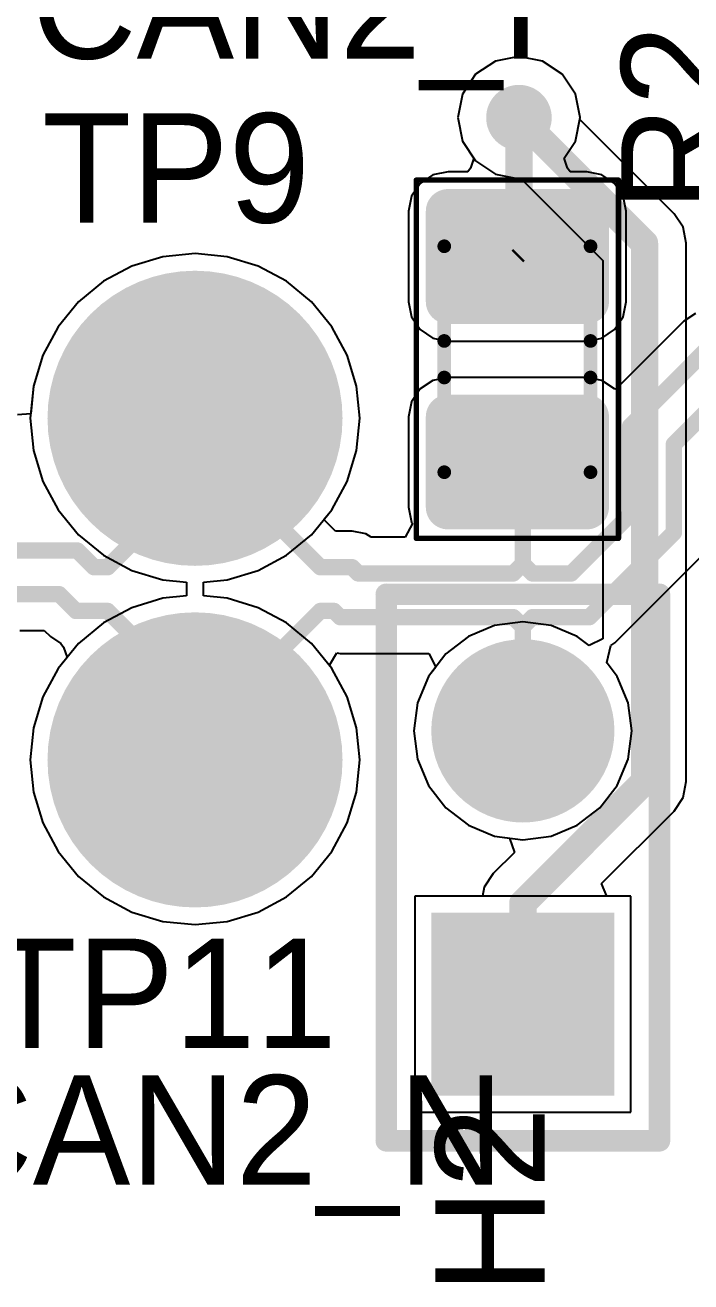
# Model space of a CAD drawing. Header units: millimetres. Extents: x 0 to 3.1, y 0 to 2.57.
# Drawn here: x 1.7838 to 2.0275, y 0.6464 to 1.1063 of the extents above; entities that cross this region are included whole.
import ezdxf

# ---------------------------------------------------------------- set-up
doc = ezdxf.new("R2010")
doc.units = ezdxf.units.MM
doc.header["$MEASUREMENT"] = 0
for name, color, linetype in [('BottomLayer', 5, 'Continuous'), ('BottomSolder', 6, 'Continuous'), ('Mechanical15', 56, 'Continuous'), ('Mechanical4', 56, 'Continuous'), ('MultiLayer', 9, 'Continuous'), ('PadHoleLayer', 156, 'Continuous'), ('TopLayer', 1, 'Continuous'), ('TopOverlay', 2, 'Continuous'), ('TopPaste', 8, 'Continuous'), ('TopSolder', 216, 'Continuous'), ('ViaHoleLayer', 16, 'Continuous')]:
    doc.layers.add(name, color=color, linetype=linetype)

# ---------------------------------------------------------------- blocks, each defined once
blk = doc.blocks.new('TESTPOINT_LOOP_13')
at = {"layer": 'BottomLayer', "const_width": 0.05}
blk.add_lwpolyline([(-0.025, 0, 1), (0.025, 0, 1)], format="xyb", close=True, dxfattribs=at)
at = {"layer": 'BottomSolder', "const_width": 0.054}
blk.add_lwpolyline([(-0.027, 0, 1), (0.027, 0, 1)], format="xyb", close=True, dxfattribs=at)
at = {"layer": 'MultiLayer', "const_width": 0.05}
blk.add_lwpolyline([(-0.025, 0, 1), (0.025, 0, 1)], format="xyb", close=True, dxfattribs=at)
at = {"layer": 'PadHoleLayer', "const_width": 0.02008}
blk.add_lwpolyline([(-0.01004, 0, 1), (0.01004, 0, 1)], format="xyb", close=True, dxfattribs=at)
at = {"layer": 'TopLayer', "const_width": 0.05}
blk.add_lwpolyline([(-0.025, 0, 1), (0.025, 0, 1)], format="xyb", close=True, dxfattribs=at)
at = {"layer": 'TopSolder', "const_width": 0.054}
blk.add_lwpolyline([(-0.027, 0, 1), (0.027, 0, 1)], format="xyb", close=True, dxfattribs=at)
blk = doc.blocks.new('TESTPOINT_LOOP_14')
at = {"layer": 'BottomLayer', "const_width": 0.05}
blk.add_lwpolyline([(-0.025, 0, 1), (0.025, 0, 1)], format="xyb", close=True, dxfattribs=at)
at = {"layer": 'BottomSolder', "const_width": 0.054}
blk.add_lwpolyline([(-0.027, 0, 1), (0.027, 0, 1)], format="xyb", close=True, dxfattribs=at)
at = {"layer": 'MultiLayer', "const_width": 0.05}
blk.add_lwpolyline([(-0.025, 0, 1), (0.025, 0, 1)], format="xyb", close=True, dxfattribs=at)
at = {"layer": 'PadHoleLayer', "const_width": 0.02008}
blk.add_lwpolyline([(-0.01004, 0, 1), (0.01004, 0, 1)], format="xyb", close=True, dxfattribs=at)
at = {"layer": 'TopLayer', "const_width": 0.05}
blk.add_lwpolyline([(-0.025, 0, 1), (0.025, 0, 1)], format="xyb", close=True, dxfattribs=at)
at = {"layer": 'TopSolder', "const_width": 0.054}
blk.add_lwpolyline([(-0.027, 0, 1), (0.027, 0, 1)], format="xyb", close=True, dxfattribs=at)
blk = doc.blocks.new('RESC2012X60N_27')
at = {"layer": 'Mechanical15', "const_width": 0.00197}
for points in [[(-0.06555, 0.03701), (-0.06555, -0.03701)], [(-0.06555, 0.03701), (0.06555, 0.03701)], [(0.06555, 0.03701), (0.06555, -0.03701)], [(-0.06555, -0.03701), (0.06555, -0.03701)]]:
    blk.add_lwpolyline(points, dxfattribs=at)
at = {"layer": 'Mechanical15', "const_width": 0.000984}
for points in [[(-0.06604, 0.03701, 1), (-0.06506, 0.03701, 1)], [(-0.06604, 0.03701, 1), (-0.06506, 0.03701, 1)], [(0.06506, 0.03701, 1), (0.06604, 0.03701, 1)], [(0.06506, 0.03701, 1), (0.06604, 0.03701, 1)], [(-0.06604, -0.03701, 1), (-0.06506, -0.03701, 1)], [(-0.06604, -0.03701, 1), (-0.06506, -0.03701, 1)], [(0.06506, -0.03701, 1), (0.06604, -0.03701, 1)], [(0.06506, -0.03701, 1), (0.06604, -0.03701, 1)]]:
    blk.add_lwpolyline(points, format="xyb", close=True, dxfattribs=at)
at = {"layer": 'Mechanical4', "const_width": 0.005}
for points in [[(-0.04134, 0.02677), (-0.04134, -0.02677)], [(-0.04134, 0.02677), (0.04134, 0.02677)], [(-0.04134, 0.02677), (-0.04134, -0.02677)], [(-0.04134, 0.02677), (0.04134, 0.02677)], [(0.04134, 0.02677), (0.04134, -0.02677)], [(0.04134, 0.02677), (0.04134, -0.02677)], [(-0.04134, -0.02677), (0.04134, -0.02677)], [(-0.04134, -0.02677), (0.04134, -0.02677)]]:
    blk.add_lwpolyline(points, dxfattribs=at)
at = {"layer": 'Mechanical4', "const_width": 0.0025}
for points in [[(-0.04259, 0.02677, 1), (-0.04009, 0.02677, 1)], [(-0.04259, 0.02677, 1), (-0.04009, 0.02677, 1)], [(-0.04259, 0.02677, 1), (-0.04009, 0.02677, 1)], [(-0.04259, 0.02677, 1), (-0.04009, 0.02677, 1)], [(0.04009, 0.02677, 1), (0.04259, 0.02677, 1)], [(0.04009, 0.02677, 1), (0.04259, 0.02677, 1)], [(0.04009, 0.02677, 1), (0.04259, 0.02677, 1)], [(0.04009, 0.02677, 1), (0.04259, 0.02677, 1)], [(-0.04259, -0.02677, 1), (-0.04009, -0.02677, 1)], [(-0.04259, -0.02677, 1), (-0.04009, -0.02677, 1)], [(-0.04259, -0.02677, 1), (-0.04009, -0.02677, 1)], [(-0.04259, -0.02677, 1), (-0.04009, -0.02677, 1)], [(0.04009, -0.02677, 1), (0.04259, -0.02677, 1)], [(0.04009, -0.02677, 1), (0.04259, -0.02677, 1)], [(0.04009, -0.02677, 1), (0.04259, -0.02677, 1)], [(0.04009, -0.02677, 1), (0.04259, -0.02677, 1)]]:
    blk.add_lwpolyline(points, format="xyb", close=True, dxfattribs=at)
at = {"layer": 'TopLayer', "const_width": 0.00413}
for points in [[(-0.0562, 0.02539, 1), (-0.05207, 0.02539, 1)], [(-0.02313, 0.02539, 1), (-0.019, 0.02539, 1)], [(0.019, 0.02539, 1), (0.02313, 0.02539, 1)], [(0.05207, 0.02539, 1), (0.0562, 0.02539, 1)], [(-0.0562, -0.02539, 1), (-0.05207, -0.02539, 1)], [(-0.02313, -0.02539, 1), (-0.019, -0.02539, 1)], [(0.019, -0.02539, 1), (0.02313, -0.02539, 1)], [(0.05207, -0.02539, 1), (0.0562, -0.02539, 1)]]:
    blk.add_lwpolyline(points, format="xyb", close=True, dxfattribs=at)
at = {"layer": 'TopLayer'}
for points in [[(-0.05413, -0.02953), (-0.02106, -0.02953), (-0.05413, 0.02953), (-0.02106, 0.02953)], [(0.02106, -0.02953), (0.05413, -0.02953), (0.02106, 0.02953), (0.05413, 0.02953)], [(-0.05827, -0.02539), (-0.01693, -0.02539), (-0.05827, 0.02539), (-0.01693, 0.02539)], [(0.01693, -0.02539), (0.05827, -0.02539), (0.01693, 0.02539), (0.05827, 0.02539)]]:
    blk.add_solid(points, dxfattribs=at)
at = {"layer": 'TopOverlay', "const_width": 0.005}
for points in [[(-0.00669, 0.02677), (0.00669, 0.02677)], [(-0.00669, -0.02677), (0.00669, -0.02677)]]:
    blk.add_lwpolyline(points, dxfattribs=at)
at = {"layer": 'TopOverlay', "const_width": 0.0025}
for points in [[(-0.00794, 0.02677, 1), (-0.00544, 0.02677, 1)], [(0.00544, 0.02677, 1), (0.00794, 0.02677, 1)], [(-0.00794, -0.02677, 1), (-0.00544, -0.02677, 1)], [(0.00544, -0.02677, 1), (0.00794, -0.02677, 1)]]:
    blk.add_lwpolyline(points, format="xyb", close=True, dxfattribs=at)
at = {"layer": 'TopPaste', "const_width": 0.00413}
for points in [[(-0.0562, 0.02539, 1), (-0.05207, 0.02539, 1)], [(-0.02313, 0.02539, 1), (-0.019, 0.02539, 1)], [(0.019, 0.02539, 1), (0.02313, 0.02539, 1)], [(0.05207, 0.02539, 1), (0.0562, 0.02539, 1)], [(-0.0562, -0.02539, 1), (-0.05207, -0.02539, 1)], [(-0.02313, -0.02539, 1), (-0.019, -0.02539, 1)], [(0.019, -0.02539, 1), (0.02313, -0.02539, 1)], [(0.05207, -0.02539, 1), (0.0562, -0.02539, 1)]]:
    blk.add_lwpolyline(points, format="xyb", close=True, dxfattribs=at)
at = {"layer": 'TopPaste'}
for points in [[(-0.05413, -0.02953), (-0.02106, -0.02953), (-0.05413, 0.02953), (-0.02106, 0.02953)], [(0.02106, -0.02953), (0.05413, -0.02953), (0.02106, 0.02953), (0.05413, 0.02953)], [(-0.05827, -0.02539), (-0.01693, -0.02539), (-0.05827, 0.02539), (-0.01693, 0.02539)], [(0.01693, -0.02539), (0.05827, -0.02539), (0.01693, 0.02539), (0.05827, 0.02539)]]:
    blk.add_solid(points, dxfattribs=at)
at = {"layer": 'TopSolder', "const_width": 0.00813}
for points in [[(-0.0582, 0.02539, 1), (-0.05007, 0.02539, 1)], [(-0.02513, 0.02539, 1), (-0.017, 0.02539, 1)], [(0.017, 0.02539, 1), (0.02513, 0.02539, 1)], [(0.05007, 0.02539, 1), (0.0582, 0.02539, 1)], [(-0.0582, -0.02539, 1), (-0.05007, -0.02539, 1)], [(-0.02513, -0.02539, 1), (-0.017, -0.02539, 1)], [(0.017, -0.02539, 1), (0.02513, -0.02539, 1)], [(0.05007, -0.02539, 1), (0.0582, -0.02539, 1)]]:
    blk.add_lwpolyline(points, format="xyb", close=True, dxfattribs=at)
at = {"layer": 'TopSolder'}
for points in [[(-0.05413, -0.03353), (-0.02106, -0.03353), (-0.05413, 0.03353), (-0.02106, 0.03353)], [(0.02106, -0.03353), (0.05413, -0.03353), (0.02106, 0.03353), (0.05413, 0.03353)], [(-0.06227, -0.02539), (-0.01293, -0.02539), (-0.06227, 0.02539), (-0.01293, 0.02539)], [(0.01293, -0.02539), (0.06227, -0.02539), (0.01293, 0.02539), (0.06227, 0.02539)]]:
    blk.add_solid(points, dxfattribs=at)
blk = doc.blocks.new('HDR1X2_36')
at = {"layer": 'BottomLayer', "const_width": 0.02953}
blk.add_lwpolyline([(0.08524, 0, 1), (0.11476, 0, 1)], format="xyb", close=True, dxfattribs=at)
at = {"layer": 'BottomLayer'}
blk.add_solid([(-0.02953, -0.02953), (0.02953, -0.02953), (-0.02953, 0.02953), (0.02953, 0.02953)], dxfattribs=at)
at = {"layer": 'BottomSolder', "const_width": 0.03353}
blk.add_lwpolyline([(0.08324, 0, 1), (0.11676, 0, 1)], format="xyb", close=True, dxfattribs=at)
at = {"layer": 'BottomSolder'}
blk.add_solid([(-0.03353, -0.03353), (0.03353, -0.03353), (-0.03353, 0.03353), (0.03353, 0.03353)], dxfattribs=at)
at = {"layer": 'MultiLayer', "const_width": 0.02953}
blk.add_lwpolyline([(0.08524, 0, 1), (0.11476, 0, 1)], format="xyb", close=True, dxfattribs=at)
at = {"layer": 'MultiLayer'}
blk.add_solid([(-0.02953, -0.02953), (0.02953, -0.02953), (-0.02953, 0.02953), (0.02953, 0.02953)], dxfattribs=at)
at = {"layer": 'PadHoleLayer', "const_width": 0.01772}
for points in [[(-0.00886, 0, 1), (0.00886, 0, 1)], [(0.09114, 0, 1), (0.10886, 0, 1)]]:
    blk.add_lwpolyline(points, format="xyb", close=True, dxfattribs=at)
at = {"layer": 'TopLayer', "const_width": 0.02953}
blk.add_lwpolyline([(0.08524, 0, 1), (0.11476, 0, 1)], format="xyb", close=True, dxfattribs=at)
at = {"layer": 'TopLayer'}
blk.add_solid([(-0.02953, -0.02953), (0.02953, -0.02953), (-0.02953, 0.02953), (0.02953, 0.02953)], dxfattribs=at)
at = {"layer": 'TopOverlay', "const_width": 0.00787}
for points in [[(-0.05, 0.05), (0.15, 0.05)], [(-0.05, 0.05), (-0.05, -0.05)], [(0.15, 0.05), (0.15, -0.05)], [(-0.05, -0.05), (0.15, -0.05)]]:
    blk.add_lwpolyline(points, dxfattribs=at)
at = {"layer": 'TopOverlay', "const_width": 0.00394}
for points in [[(-0.05197, 0.05, 1), (-0.04803, 0.05, 1)], [(-0.05197, 0.05, 1), (-0.04803, 0.05, 1)], [(0.14803, 0.05, 1), (0.15197, 0.05, 1)], [(0.14803, 0.05, 1), (0.15197, 0.05, 1)], [(-0.05197, -0.05, 1), (-0.04803, -0.05, 1)], [(-0.05197, -0.05, 1), (-0.04803, -0.05, 1)], [(0.14803, -0.05, 1), (0.15197, -0.05, 1)], [(0.14803, -0.05, 1), (0.15197, -0.05, 1)]]:
    blk.add_lwpolyline(points, format="xyb", close=True, dxfattribs=at)
at = {"layer": 'TopSolder', "const_width": 0.03353}
blk.add_lwpolyline([(0.08324, 0, 1), (0.11676, 0, 1)], format="xyb", close=True, dxfattribs=at)
at = {"layer": 'TopSolder'}
blk.add_solid([(-0.03353, -0.03353), (0.03353, -0.03353), (-0.03353, 0.03353), (0.03353, 0.03353)], dxfattribs=at)

msp = doc.modelspace()

# ---------------------------------------------------------------- linework, layer by layer
at = {"layer": 'BottomLayer'}
for p, q in [((1.96457, 1.09483), (1.95599, 1.09313)), ((1.97315, 1.09313), (1.96457, 1.09483)), ((1.95599, 1.09313), (1.94871, 1.08826)), ((1.98043, 1.08826), (1.97315, 1.09313)), ((1.94871, 1.08826), (1.94385, 1.08099)), ((1.98529, 1.08099), (1.98043, 1.08826)), ((1.94385, 1.08099), (1.94214, 1.0724)), ((1.987, 1.0724), (1.98529, 1.08099)), ((1.94214, 1.0724), (1.94385, 1.06382)), ((1.98687, 1.07173), (1.987, 1.0724)), ((2.02134, 1.03726), (1.98687, 1.07173)), ((1.94385, 1.06382), (1.94871, 1.05654)), ((1.94871, 1.05654), (1.95599, 1.05168)), ((1.95599, 1.05168), (1.96457, 1.04997)), ((1.96457, 1.04997), (1.96524, 1.0501)), ((1.96524, 1.0501), (1.99523, 1.02011)), ((2.02466, 1.0323), (2.02134, 1.03726)), ((2.02582, 1.02644), (2.02466, 1.0323)), ((2.02582, 0.82949), (2.02582, 1.02644)), ((1.83424, 1.02152), (1.82293, 1.01809)), ((1.846, 1.02268), (1.83424, 1.02152)), ((1.85776, 1.02152), (1.846, 1.02268)), ((1.86907, 1.01809), (1.85776, 1.02152)), ((1.82293, 1.01809), (1.8125, 1.01252)), ((1.8795, 1.01252), (1.86907, 1.01809)), ((1.99523, 1.02011), (1.99523, 0.88169)), ((1.8125, 1.01252), (1.80337, 1.00502)), ((1.88863, 1.00502), (1.8795, 1.01252)), ((1.80337, 1.00502), (1.79587, 0.99588)), ((1.89613, 0.99588), (1.88863, 1.00502)), ((1.79587, 0.99588), (1.7903, 0.98546)), ((1.9017, 0.98546), (1.89613, 0.99588)), ((1.7903, 0.98546), (1.78687, 0.97415)), ((1.90513, 0.97415), (1.9017, 0.98546)), ((1.78687, 0.97415), (1.78571, 0.96239)), ((1.90629, 0.96239), (1.90513, 0.97415)), ((1.78571, 0.96239), (1.78687, 0.95062)), ((1.90513, 0.95062), (1.90629, 0.96239)), ((1.78687, 0.95062), (1.7903, 0.93931)), ((1.9017, 0.93931), (1.90513, 0.95062)), ((1.7903, 0.93931), (1.79587, 0.92889)), ((1.89613, 0.92889), (1.9017, 0.93931)), ((1.79587, 0.92889), (1.80337, 0.91975)), ((1.88863, 0.91975), (1.89613, 0.92889)), ((1.80337, 0.91975), (1.8125, 0.91226)), ((1.8795, 0.91226), (1.88863, 0.91975)), ((1.8125, 0.91226), (1.82293, 0.90668)), ((1.86907, 0.90668), (1.8795, 0.91226)), ((1.82293, 0.90668), (1.83424, 0.90325)), ((1.85776, 0.90325), (1.86907, 0.90668)), ((1.83424, 0.90325), (1.84293, 0.9024)), ((1.84293, 0.9024), (1.84293, 0.89737)), ((1.84907, 0.9024), (1.85776, 0.90325)), ((1.84907, 0.89737), (1.84907, 0.9024)), ((1.84293, 0.89737), (1.83424, 0.89652)), ((1.85776, 0.89652), (1.84907, 0.89737)), ((1.82293, 0.89309), (1.8125, 0.88752)), ((1.83424, 0.89652), (1.82293, 0.89309)), ((1.86907, 0.89309), (1.85776, 0.89652)), ((1.8795, 0.88752), (1.86907, 0.89309)), ((1.966, 0.88787), (1.95568, 0.88651)), ((1.97632, 0.88651), (1.966, 0.88787)), ((1.8125, 0.88752), (1.80337, 0.88002)), ((1.88863, 0.88002), (1.8795, 0.88752)), ((1.95568, 0.88651), (1.94607, 0.88253)), ((1.98593, 0.88253), (1.97632, 0.88651)), ((1.80337, 0.88002), (1.79587, 0.87088)), ((1.89613, 0.87088), (1.88863, 0.88002)), ((1.94607, 0.88253), (1.93781, 0.87619)), ((1.99023, 0.87923), (1.98593, 0.88253)), ((1.99523, 0.88169), (1.99023, 0.87923)), ((1.93781, 0.87619), (1.93147, 0.86793)), ((1.79587, 0.87088), (1.7903, 0.86046)), ((1.9017, 0.86046), (1.89613, 0.87088)), ((1.93147, 0.86793), (1.92749, 0.85832)), ((1.7903, 0.86046), (1.78687, 0.84915)), ((1.90513, 0.84915), (1.9017, 0.86046)), ((1.92749, 0.85832), (1.92613, 0.848)), ((1.78687, 0.84915), (1.78571, 0.83739)), ((1.90629, 0.83739), (1.90513, 0.84915)), ((1.92613, 0.848), (1.92749, 0.83768)), ((1.78571, 0.83739), (1.78687, 0.82562)), ((1.90513, 0.82562), (1.90629, 0.83739)), ((1.92749, 0.83768), (1.93147, 0.82807)), ((1.93147, 0.82807), (1.93781, 0.81981)), ((2.02466, 0.82363), (2.02582, 0.82949)), ((1.78687, 0.82562), (1.7903, 0.81431)), ((1.9017, 0.81431), (1.90513, 0.82562)), ((2.02134, 0.81867), (2.02466, 0.82363)), ((1.93781, 0.81981), (1.94607, 0.81347)), ((1.99482, 0.79215), (2.02134, 0.81867)), ((1.7903, 0.81431), (1.79587, 0.80389)), ((1.89613, 0.80389), (1.9017, 0.81431)), ((1.94607, 0.81347), (1.95568, 0.80949)), ((1.95568, 0.80949), (1.96112, 0.80877)), ((1.96112, 0.80877), (1.96291, 0.8035)), ((1.79587, 0.80389), (1.80337, 0.79475)), ((1.88863, 0.79475), (1.89613, 0.80389)), ((1.96291, 0.8035), (1.95519, 0.79577)), ((1.95519, 0.79577), (1.95187, 0.79081)), ((1.80337, 0.79475), (1.8125, 0.78726)), ((1.8795, 0.78726), (1.88863, 0.79475)), ((1.99673, 0.78753), (1.99482, 0.79215)), ((1.8125, 0.78726), (1.82293, 0.78168)), ((1.86907, 0.78168), (1.8795, 0.78726)), ((1.95122, 0.78753), (1.92647, 0.78753)), ((1.92647, 0.78753), (1.92647, 0.70847)), ((1.95187, 0.79081), (1.95122, 0.78753)), ((2.00553, 0.78753), (1.99673, 0.78753)), ((2.00553, 0.70847), (2.00553, 0.78753)), ((1.82293, 0.78168), (1.83424, 0.77825)), ((1.83424, 0.77825), (1.846, 0.7771)), ((1.846, 0.7771), (1.85776, 0.77825)), ((1.85776, 0.77825), (1.86907, 0.78168)), ((1.92647, 0.70847), (2.00553, 0.70847))]:
    msp.add_line(p, q, dxfattribs=at)
for points, const_width in [([(1.95857, 1.0724, 1), (1.97057, 1.0724, 1)], 0.012), ([(1.96207, 1.0724, 1), (1.96707, 1.0724, 1)], 0.005), ([(2.00803, 1.02644, 1), (2.01303, 1.02644, 1)], 0.005), ([(2.00803, 1.02644, 1), (2.01303, 1.02644, 1)], 0.005), ([(2.00803, 0.82949, 1), (2.01303, 0.82949, 1)], 0.005), ([(2.00803, 0.82949, 1), (2.01303, 0.82949, 1)], 0.005), ([(1.9635, 0.78496, 1), (1.9685, 0.78496, 1)], 0.005), ([(1.9635, 0.78496, 1), (1.9685, 0.78496, 1)], 0.005), ([(1.9635, 0.748, 1), (1.9685, 0.748, 1)], 0.005)]:
    msp.add_lwpolyline(points, format="xyb", close=True, dxfattribs=dict(at, const_width=const_width))
at = {"layer": 'BottomLayer', "const_width": 0.01}
for points in [[(1.96457, 1.0724), (2.01053, 1.02644)], [(2.01053, 0.82949), (2.01053, 1.02644)], [(1.966, 0.78496), (2.01053, 0.82949)], [(1.966, 0.748), (1.966, 0.78496)]]:
    msp.add_lwpolyline(points, dxfattribs=at)
at = {"layer": 'MultiLayer', "const_width": 0.012}
msp.add_lwpolyline([(1.95857, 1.0724, 1), (1.97057, 1.0724, 1)], format="xyb", close=True, dxfattribs=at)
at = {"layer": 'TopLayer'}
for p, q in [((1.96457, 1.09483), (1.95599, 1.09313)), ((1.97315, 1.09313), (1.96457, 1.09483)), ((1.95599, 1.09313), (1.94871, 1.08826)), ((1.98043, 1.08826), (1.97315, 1.09313)), ((1.94871, 1.08826), (1.94385, 1.08099)), ((1.98529, 1.08099), (1.98043, 1.08826)), ((1.94385, 1.08099), (1.94214, 1.0724)), ((1.987, 1.0724), (1.98529, 1.08099)), ((1.94214, 1.0724), (1.94385, 1.06382)), ((1.98529, 1.06382), (1.987, 1.0724)), ((1.94385, 1.06382), (1.94804, 1.05754)), ((1.9811, 1.05754), (1.98529, 1.06382)), ((1.94685, 1.05396), (1.94582, 1.05254)), ((1.94804, 1.05754), (1.94685, 1.05396)), ((1.98229, 1.05396), (1.9811, 1.05754)), ((1.98332, 1.05254), (1.98229, 1.05396)), ((1.93309, 1.05145), (1.92842, 1.04832)), ((1.93861, 1.05254), (1.93309, 1.05145)), ((1.94582, 1.05254), (1.93861, 1.05254)), ((1.98939, 1.05254), (1.98332, 1.05254)), ((1.99491, 1.05145), (1.98939, 1.05254)), ((1.99958, 1.04832), (1.99491, 1.05145)), ((1.92842, 1.04832), (1.92529, 1.04365)), ((2.00271, 1.04365), (1.99958, 1.04832)), ((1.92529, 1.04365), (1.9242, 1.03813)), ((2.0038, 1.03813), (2.00271, 1.04365)), ((1.9242, 1.03813), (1.9242, 1.00506)), ((2.0038, 1.00506), (2.0038, 1.03813)), ((1.83424, 1.02152), (1.82293, 1.01809)), ((1.846, 1.02268), (1.83424, 1.02152)), ((1.85776, 1.02152), (1.846, 1.02268)), ((1.86907, 1.01809), (1.85776, 1.02152)), ((1.82293, 1.01809), (1.8125, 1.01252)), ((1.8795, 1.01252), (1.86907, 1.01809)), ((1.8125, 1.01252), (1.80337, 1.00502)), ((1.88863, 1.00502), (1.8795, 1.01252)), ((1.80337, 1.00502), (1.79587, 0.99588)), ((1.89613, 0.99588), (1.88863, 1.00502)), ((1.9242, 1.00506), (1.92529, 0.99955)), ((2.00271, 0.99955), (2.0038, 1.00506)), ((1.92529, 0.99955), (1.92842, 0.99487)), ((1.99958, 0.99487), (2.00271, 0.99955)), ((2.02918, 1.00075), (2.02488, 0.99788)), ((1.79587, 0.99588), (1.7903, 0.98546)), ((1.9017, 0.98546), (1.89613, 0.99588)), ((1.92842, 0.99487), (1.93309, 0.99175)), ((1.99491, 0.99175), (1.99958, 0.99487)), ((2.02488, 0.99788), (2.00008, 0.97308)), ((1.93309, 0.99175), (1.93861, 0.99065)), ((1.93861, 0.99065), (1.98939, 0.99065)), ((1.98939, 0.99065), (1.99491, 0.99175)), ((1.7903, 0.98546), (1.78687, 0.97415)), ((1.90513, 0.97415), (1.9017, 0.98546)), ((1.93309, 0.97625), (1.92842, 0.97313)), ((1.93861, 0.97735), (1.93309, 0.97625)), ((1.98939, 0.97735), (1.93861, 0.97735)), ((1.99491, 0.97625), (1.98939, 0.97735)), ((1.99958, 0.97313), (1.99491, 0.97625)), ((1.78687, 0.97415), (1.78587, 0.96404)), ((1.90629, 0.96239), (1.90513, 0.97415)), ((1.92842, 0.97313), (1.92529, 0.96845)), ((2.00008, 0.97308), (1.99958, 0.97313)), ((1.92529, 0.96845), (1.9242, 0.96294)), ((1.78587, 0.96404), (1.78097, 0.9637)), ((1.90513, 0.95062), (1.90629, 0.96239)), ((1.9242, 0.96294), (1.9242, 0.92987)), ((1.9017, 0.93931), (1.90513, 0.95062)), ((1.89613, 0.92889), (1.9017, 0.93931)), ((1.9242, 0.92987), (1.92529, 0.92435)), ((1.8932, 0.92532), (1.89613, 0.92889)), ((1.89738, 0.92114), (1.8932, 0.92532)), ((1.92529, 0.92435), (1.92561, 0.92387)), ((1.90349, 0.92114), (1.89738, 0.92114)), ((1.90856, 0.92013), (1.90349, 0.92114)), ((1.91045, 0.91887), (1.90856, 0.92013)), ((1.92561, 0.92387), (1.92294, 0.91887)), ((1.92294, 0.91887), (1.91045, 0.91887)), ((1.99972, 0.88024), (2.03064, 0.91117)), ((1.78193, 0.88475), (1.79083, 0.88475)), ((1.79083, 0.88475), (1.79306, 0.88251)), ((1.79306, 0.88251), (1.79686, 0.87997)), ((1.79686, 0.87997), (1.79785, 0.87859)), ((1.79785, 0.87859), (1.79917, 0.87491)), ((1.99674, 0.87305), (1.99818, 0.87921)), ((1.99818, 0.87921), (1.99972, 0.88024)), ((1.79917, 0.87491), (1.79587, 0.87088)), ((1.89517, 0.87205), (1.8979, 0.87661)), ((1.8979, 0.87661), (1.89914, 0.87636)), ((1.89914, 0.87636), (1.93164, 0.87636)), ((1.93164, 0.87636), (1.9341, 0.87136)), ((1.79587, 0.87088), (1.7903, 0.86046)), ((1.89613, 0.87088), (1.89517, 0.87205)), ((1.9017, 0.86046), (1.89613, 0.87088)), ((1.9341, 0.87136), (1.93147, 0.86793)), ((1.99683, 0.87276), (1.99674, 0.87305)), ((2.00053, 0.86793), (1.99683, 0.87276)), ((1.93147, 0.86793), (1.92749, 0.85832)), ((2.00451, 0.85832), (2.00053, 0.86793)), ((1.7903, 0.86046), (1.78687, 0.84915)), ((1.90513, 0.84915), (1.9017, 0.86046)), ((1.92749, 0.85832), (1.92613, 0.848)), ((2.00587, 0.848), (2.00451, 0.85832)), ((1.78687, 0.84915), (1.78571, 0.83739)), ((1.90629, 0.83739), (1.90513, 0.84915)), ((1.92613, 0.848), (1.92749, 0.83768)), ((2.00451, 0.83768), (2.00587, 0.848)), ((1.78571, 0.83739), (1.78687, 0.82562)), ((1.90513, 0.82562), (1.90629, 0.83739)), ((1.92749, 0.83768), (1.93147, 0.82807)), ((2.00053, 0.82807), (2.00451, 0.83768)), ((1.93147, 0.82807), (1.93781, 0.81981)), ((1.99419, 0.81981), (2.00053, 0.82807)), ((1.78687, 0.82562), (1.7903, 0.81431)), ((1.9017, 0.81431), (1.90513, 0.82562)), ((1.93781, 0.81981), (1.94607, 0.81347)), ((1.98593, 0.81347), (1.99419, 0.81981)), ((1.7903, 0.81431), (1.79587, 0.80389)), ((1.89613, 0.80389), (1.9017, 0.81431)), ((1.94607, 0.81347), (1.95568, 0.80949)), ((1.95568, 0.80949), (1.966, 0.80813)), ((1.966, 0.80813), (1.97632, 0.80949)), ((1.97632, 0.80949), (1.98593, 0.81347)), ((1.79587, 0.80389), (1.80337, 0.79475)), ((1.88863, 0.79475), (1.89613, 0.80389)), ((1.80337, 0.79475), (1.8125, 0.78726)), ((1.8795, 0.78726), (1.88863, 0.79475)), ((1.8125, 0.78726), (1.82293, 0.78168)), ((1.86907, 0.78168), (1.8795, 0.78726)), ((2.00553, 0.78753), (1.92647, 0.78753)), ((1.92647, 0.78753), (1.92647, 0.70847)), ((2.00553, 0.70847), (2.00553, 0.78753)), ((1.82293, 0.78168), (1.83424, 0.77825)), ((1.83424, 0.77825), (1.846, 0.7771)), ((1.846, 0.7771), (1.85776, 0.77825)), ((1.85776, 0.77825), (1.86907, 0.78168)), ((1.92647, 0.70847), (2.00553, 0.70847))]:
    msp.add_line(p, q, dxfattribs=at)
for points, const_width in [([(1.95857, 1.0724, 1), (1.97057, 1.0724, 1)], 0.012), ([(1.96207, 1.0724, 1), (1.96707, 1.0724, 1)], 0.005), ([(1.96207, 1.02217, 1), (1.96707, 1.02217, 1)], 0.005), ([(1.9625, 1.0216, 1), (1.9655, 1.0216, 1)], 0.003), ([(1.96307, 1.02217, 1), (1.96607, 1.02217, 1)], 0.003), ([(1.8445, 0.96239, 1), (1.8475, 0.96239, 1)], 0.003), ([(2.00377, 0.95952, 1), (2.00677, 0.95952, 1)], 0.003), ([(2.00377, 0.95952, 1), (2.00677, 0.95952, 1)], 0.003), ([(1.8445, 0.95378, 1), (1.8475, 0.95378, 1)], 0.003), ([(1.8445, 0.95378, 1), (1.8475, 0.95378, 1)], 0.003), ([(1.8445, 0.95378, 1), (1.8475, 0.95378, 1)], 0.003), ([(2.01977, 0.9529, 1), (2.02277, 0.9529, 1)], 0.003), ([(2.01977, 0.9529, 1), (2.02277, 0.9529, 1)], 0.003), ([(1.9625, 0.9464, 1), (1.9655, 0.9464, 1)], 0.003), ([(1.9645, 0.9444, 1), (1.9675, 0.9444, 1)], 0.003), ([(1.9645, 0.9444, 1), (1.9675, 0.9444, 1)], 0.003), ([(1.8445, 0.93986, 1), (1.8475, 0.93986, 1)], 0.003), ([(1.8445, 0.93986, 1), (1.8475, 0.93986, 1)], 0.003), ([(2.00377, 0.92716, 1), (2.00677, 0.92716, 1)], 0.003), ([(2.00377, 0.92716, 1), (2.00677, 0.92716, 1)], 0.003), ([(2.01977, 0.92054, 1), (2.02277, 0.92054, 1)], 0.003), ([(2.01977, 0.92054, 1), (2.02277, 0.92054, 1)], 0.003), ([(1.80144, 0.914, 1), (1.80444, 0.914, 1)], 0.003), ([(1.80144, 0.914, 1), (1.80444, 0.914, 1)], 0.003), ([(1.80756, 0.90789, 1), (1.81056, 0.90789, 1)], 0.003), ([(1.80756, 0.90789, 1), (1.81056, 0.90789, 1)], 0.003), ([(1.81253, 0.90789, 1), (1.81553, 0.90789, 1)], 0.003), ([(1.81253, 0.90789, 1), (1.81553, 0.90789, 1)], 0.003), ([(1.89039, 0.90789, 1), (1.89339, 0.90789, 1)], 0.003), ([(1.89039, 0.90789, 1), (1.89339, 0.90789, 1)], 0.003), ([(1.90199, 0.90789, 1), (1.90499, 0.90789, 1)], 0.003), ([(1.90199, 0.90789, 1), (1.90499, 0.90789, 1)], 0.003), ([(1.9645, 0.90913, 1), (1.9675, 0.90913, 1)], 0.003), ([(1.9645, 0.90913, 1), (1.9675, 0.90913, 1)], 0.003), ([(1.9645, 0.90913, 1), (1.9675, 0.90913, 1)], 0.003), ([(1.90426, 0.90562, 1), (1.90726, 0.90562, 1)], 0.003), ([(1.90426, 0.90562, 1), (1.90726, 0.90562, 1)], 0.003), ([(1.96099, 0.90562, 1), (1.96399, 0.90562, 1)], 0.003), ([(1.96099, 0.90562, 1), (1.96399, 0.90562, 1)], 0.003), ([(1.96801, 0.90562, 1), (1.97101, 0.90562, 1)], 0.003), ([(1.96801, 0.90562, 1), (1.97101, 0.90562, 1)], 0.003), ([(1.98222, 0.90562, 1), (1.98522, 0.90562, 1)], 0.003), ([(1.98222, 0.90562, 1), (1.98522, 0.90562, 1)], 0.003), ([(1.79482, 0.898, 1), (1.79782, 0.898, 1)], 0.003), ([(1.79482, 0.898, 1), (1.79782, 0.898, 1)], 0.003), ([(1.80093, 0.89189, 1), (1.80393, 0.89189, 1)], 0.003), ([(1.80093, 0.89189, 1), (1.80393, 0.89189, 1)], 0.003), ([(1.81253, 0.89189, 1), (1.81553, 0.89189, 1)], 0.003), ([(1.81253, 0.89189, 1), (1.81553, 0.89189, 1)], 0.003), ([(1.89039, 0.89189, 1), (1.89339, 0.89189, 1)], 0.003), ([(1.89039, 0.89189, 1), (1.89339, 0.89189, 1)], 0.003), ([(1.89536, 0.89189, 1), (1.89836, 0.89189, 1)], 0.003), ([(1.89536, 0.89189, 1), (1.89836, 0.89189, 1)], 0.003), ([(1.89764, 0.88962, 1), (1.90064, 0.88962, 1)], 0.003), ([(1.89764, 0.88962, 1), (1.90064, 0.88962, 1)], 0.003), ([(1.96099, 0.88962, 1), (1.96399, 0.88962, 1)], 0.003), ([(1.96099, 0.88962, 1), (1.96399, 0.88962, 1)], 0.003), ([(1.96801, 0.88962, 1), (1.97101, 0.88962, 1)], 0.003), ([(1.96801, 0.88962, 1), (1.97101, 0.88962, 1)], 0.003), ([(1.98884, 0.88962, 1), (1.99184, 0.88962, 1)], 0.003), ([(1.98884, 0.88962, 1), (1.99184, 0.88962, 1)], 0.003), ([(1.9645, 0.8861, 1), (1.9675, 0.8861, 1)], 0.003), ([(1.9645, 0.8861, 1), (1.9675, 0.8861, 1)], 0.003), ([(1.9645, 0.8861, 1), (1.9675, 0.8861, 1)], 0.003), ([(1.8445, 0.85991, 1), (1.8475, 0.85991, 1)], 0.003), ([(1.8445, 0.85991, 1), (1.8475, 0.85991, 1)], 0.003), ([(1.9645, 0.848, 1), (1.9675, 0.848, 1)], 0.003), ([(1.8445, 0.84599, 1), (1.8475, 0.84599, 1)], 0.003), ([(1.8445, 0.84599, 1), (1.8475, 0.84599, 1)], 0.003), ([(1.8445, 0.84599, 1), (1.8475, 0.84599, 1)], 0.003), ([(1.8445, 0.83739, 1), (1.8475, 0.83739, 1)], 0.003)]:
    msp.add_lwpolyline(points, format="xyb", close=True, dxfattribs=dict(at, const_width=const_width))
for points, const_width in [([(1.96457, 1.02217), (1.96457, 1.0724)], 0.01), ([(1.964, 1.0216), (1.96457, 1.02217)], 0.006), ([(2.00527, 0.95952), (2.03425, 0.9885)], 0.006), ([(2.02127, 0.9529), (2.04088, 0.9725)], 0.006), ([(1.846, 0.95378), (1.846, 0.96239)], 0.006), ([(2.00527, 0.92716), (2.00527, 0.95952)], 0.006), ([(1.846, 0.93986), (1.846, 0.95378)], 0.006), ([(1.846, 0.95378), (1.89189, 0.90789)], 0.006), ([(2.02127, 0.92054), (2.02127, 0.9529)], 0.006), ([(1.964, 0.9464), (1.966, 0.9444)], 0.006), ([(1.966, 0.90913), (1.966, 0.9444)], 0.006), ([(1.81403, 0.90789), (1.846, 0.93986)], 0.006), ([(1.98372, 0.90562), (2.00527, 0.92716)], 0.006), ([(1.99034, 0.88962), (2.02127, 0.92054)], 0.006), ([(1.76829, 0.914), (1.80294, 0.914)], 0.006), ([(1.80294, 0.914), (1.80906, 0.90789)], 0.006), ([(1.80906, 0.90789), (1.81403, 0.90789)], 0.006), ([(1.89189, 0.90789), (1.90349, 0.90789)], 0.006), ([(1.90349, 0.90789), (1.90576, 0.90562)], 0.006), ([(1.96249, 0.90562), (1.966, 0.90913)], 0.006), ([(1.966, 0.90913), (1.96951, 0.90562)], 0.006), ([(1.90576, 0.90562), (1.96249, 0.90562)], 0.006), ([(1.96951, 0.90562), (1.98372, 0.90562)], 0.006), ([(1.76829, 0.898), (1.79632, 0.898)], 0.006), ([(1.79632, 0.898), (1.80243, 0.89189)], 0.006), ([(1.80243, 0.89189), (1.81403, 0.89189)], 0.006), ([(1.81403, 0.89189), (1.846, 0.85991)], 0.006), ([(1.846, 0.84599), (1.89189, 0.89189)], 0.006), ([(1.89189, 0.89189), (1.89686, 0.89189)], 0.006), ([(1.89686, 0.89189), (1.89914, 0.88962)], 0.006), ([(1.89914, 0.88962), (1.96249, 0.88962)], 0.006), ([(1.96249, 0.88962), (1.966, 0.8861)], 0.006), ([(1.966, 0.8861), (1.96951, 0.88962)], 0.006), ([(1.96951, 0.88962), (1.99034, 0.88962)], 0.006), ([(1.966, 0.848), (1.966, 0.8861)], 0.006), ([(1.846, 0.84599), (1.846, 0.85991)], 0.006), ([(1.846, 0.83739), (1.846, 0.84599)], 0.006)]:
    msp.add_lwpolyline(points, dxfattribs=dict(at, const_width=const_width))
at = {"layer": 'ViaHoleLayer', "const_width": 0.006}
msp.add_lwpolyline([(1.96157, 1.0724, 1), (1.96757, 1.0724, 1)], format="xyb", close=True, dxfattribs=at)

# ---------------------------------------------------------------- block references
at = {"rotation": 90}
for name, p in [('RESC2012X60N_27', (1.964, 0.984)), ('HDR1X2_36', (1.966, 0.748))]:
    msp.add_blockref(name, p, dxfattribs=at)
for name, p in [('TESTPOINT_LOOP_14', (1.846, 0.96239)), ('TESTPOINT_LOOP_13', (1.846, 0.83739))]:
    msp.add_blockref(name, p)

# ---------------------------------------------------------------- texts
at = {"layer": 'TopOverlay'}
for s, rotation, p in [('CAN2_P', 360, (1.786, 1.094)), ('R2', 90, (2.042, 1.038)), ('CAN2_N', 360, (1.748, 0.682)), ('H2', 90, (1.974, 0.642))]:
    msp.add_text(s, height=0.04, rotation=rotation, dxfattribs=at).set_placement(p)
for s, p in [('TP9', (1.79, 1.034)), ('TP11', (1.77, 0.732))]:
    msp.add_text(s, height=0.04, dxfattribs=at).set_placement(p)

doc.saveas('drawing.dxf')
